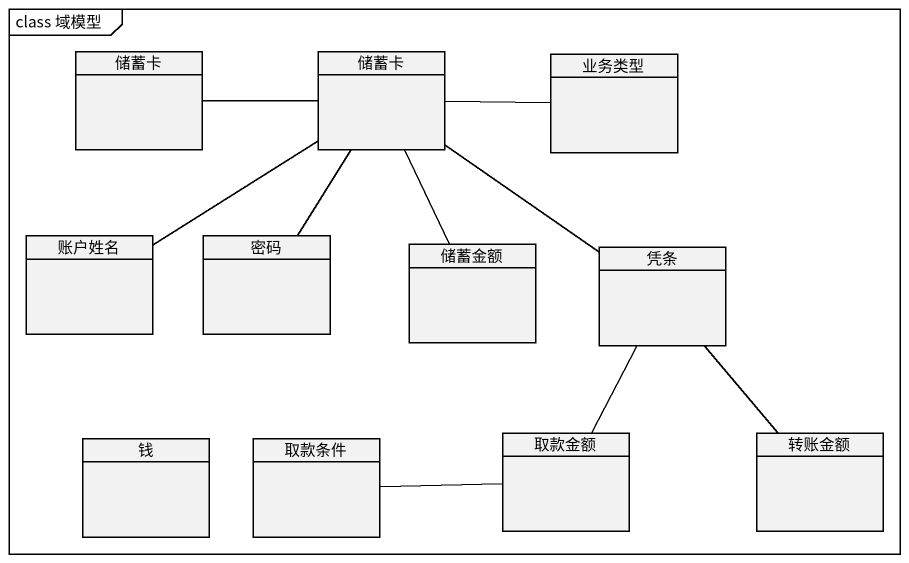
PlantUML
@startuml
mainframe class 域模型
hide circle
hide empty members
class 储蓄卡
class "储蓄卡" as 储蓄卡_2
class 业务类型
class 账户姓名
class 密码
class 储蓄金额
class 凭条
class 取款金额
class 转账金额
class 钱
class 取款条件
储蓄卡 -right- 储蓄卡_2
储蓄卡_2 -right- 业务类型
储蓄卡_2 -- 账户姓名
储蓄卡_2 -- 密码
储蓄卡_2 -- 储蓄金额
储蓄卡_2 -- 凭条
凭条 -- 取款金额
凭条 -- 转账金额
取款金额 -left- 取款条件
@enduml
